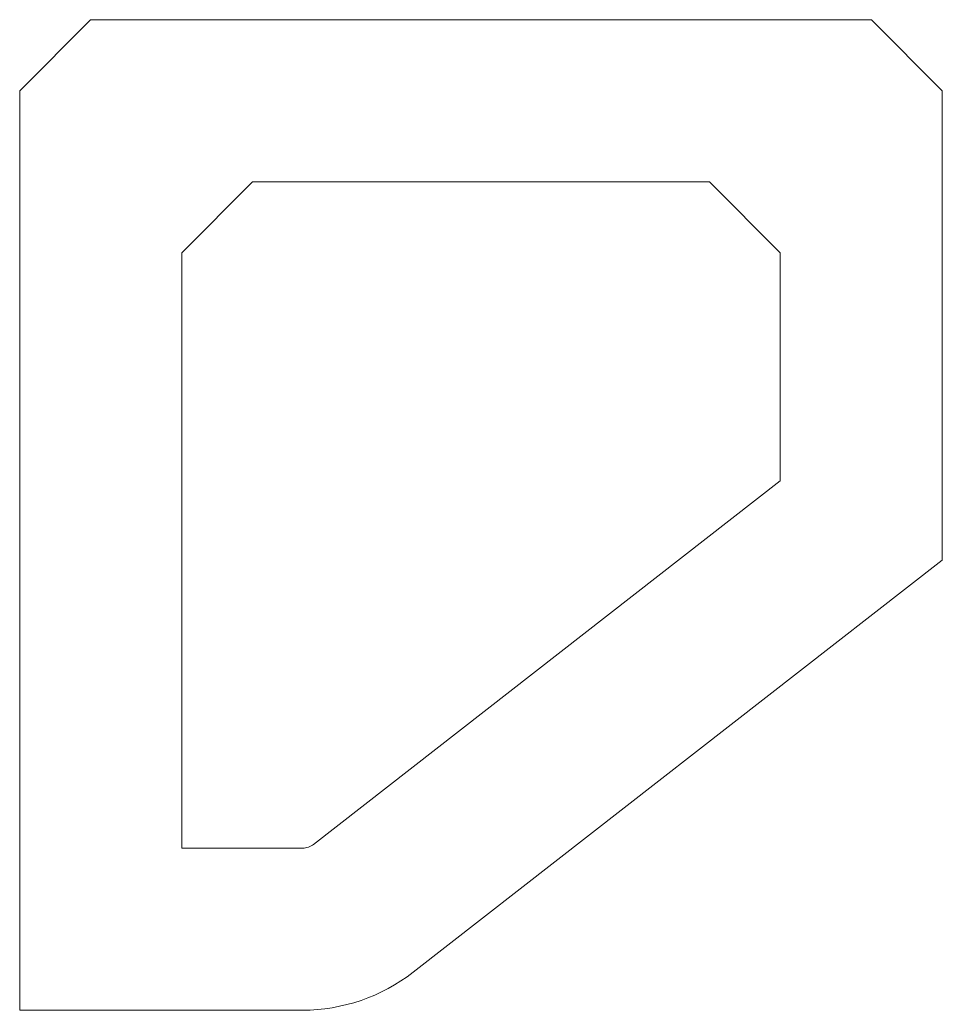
# Model space of a CAD drawing. Header units: inches. Extents: x -2.56 to 2.56, y -5.5 to 0.
import ezdxf

# ---------------------------------------------------------------- set-up
doc = ezdxf.new("R2010")
doc.units = ezdxf.units.IN
doc.header["$MEASUREMENT"] = 0

msp = doc.modelspace()

# ---------------------------------------------------------------- linework, layer by layer
at = {"color": 7, "linetype": 'Continuous', "lineweight": 15}
for p, q in [((-2.1688, 0), (-2.5625, -0.3937)), ((2.1688, 0), (-2.1688, 0)), ((2.5625, -0.3937), (2.1688, 0)), ((-2.5625, -0.3937), (-2.5625, -5.5005)), ((2.5625, -3.0005), (2.5625, -0.3937)), ((-1.2688, -0.9), (-1.6625, -1.2937)), ((1.2688, -0.9), (-1.2688, -0.9)), ((1.6625, -1.2937), (1.2688, -0.9)), ((-1.6625, -1.2937), (-1.6625, -4.6005)), ((1.6625, -2.5607), (1.6625, -1.2937)), ((-0.9301, -4.5794), (1.6625, -2.5607)), ((-0.3772, -5.2896), (2.5625, -3.0005)), ((-1.6625, -4.6005), (-0.9915, -4.6005)), ((-2.5625, -5.5005), (-0.9915, -5.5005))]:
    msp.add_line(p, q, dxfattribs=at)
for radius in [0.1, 1]:
    msp.add_arc((-0.9915, -4.5005), radius, 270, 307.9067, dxfattribs=at)

doc.saveas('drawing.dxf')
